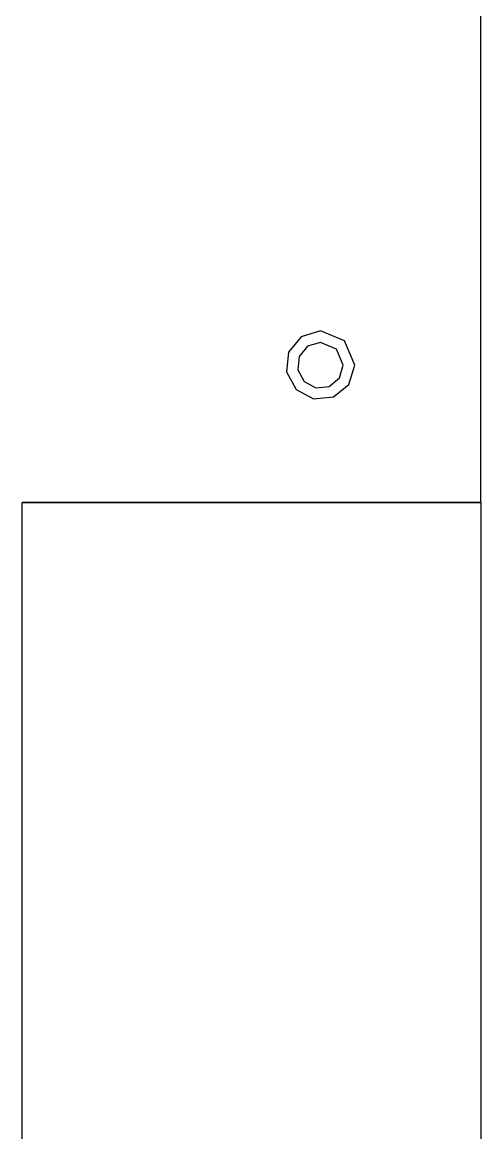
# Model space of a CAD drawing. Extents: x 0 to 143, y 0 to 190.
# Drawn here: x 114.07 to 124.07, y 25.82 to 50.06 of the extents above; entities that cross this region are included whole.
import ezdxf

# ---------------------------------------------------------------- set-up
doc = ezdxf.new("R2010")
doc.units = 0

msp = doc.modelspace()

# ---------------------------------------------------------------- linework, layer by layer
at = {"layer": 'Layer 1', "color": 7}
for points in [[(124.07392, 39.5728), (124.07392, 92.07206)], [(124.07392, 39.5728), (124.07392, 77.5712)], [(120.57507, 43.321017), (120.158392, 43.194619), (119.882159, 42.858029), (119.83948, 42.424698), (120.044739, 42.040685), (120.428752, 41.835426), (120.862083, 41.878105), (121.198673, 42.154338), (121.325071, 42.571016), (121.105401, 43.101347), (120.57507, 43.321017), (120.57507, 43.321017)], [(120.57507, 43.071015), (120.297285, 42.98675), (120.113131, 42.762357), (120.084678, 42.473471), (120.221517, 42.217463), (120.477525, 42.080624), (120.766411, 42.109077), (120.990804, 42.293231), (121.075069, 42.571016), (120.928623, 42.924569), (120.57507, 43.071015), (120.57507, 43.071015)], [(114.07394, 17.57132), (114.07394, 39.5728)], [(114.07394, 39.5728), (124.07392, 39.5728)], [(124.07392, 39.5728), (114.07394, 39.5728)], [(114.07394, 17.57132), (114.07394, 39.5728)], [(124.07392, 39.5728), (124.07392, 1.5871)]]:
    msp.add_lwpolyline(points, dxfattribs=at)

doc.saveas('drawing.dxf')
